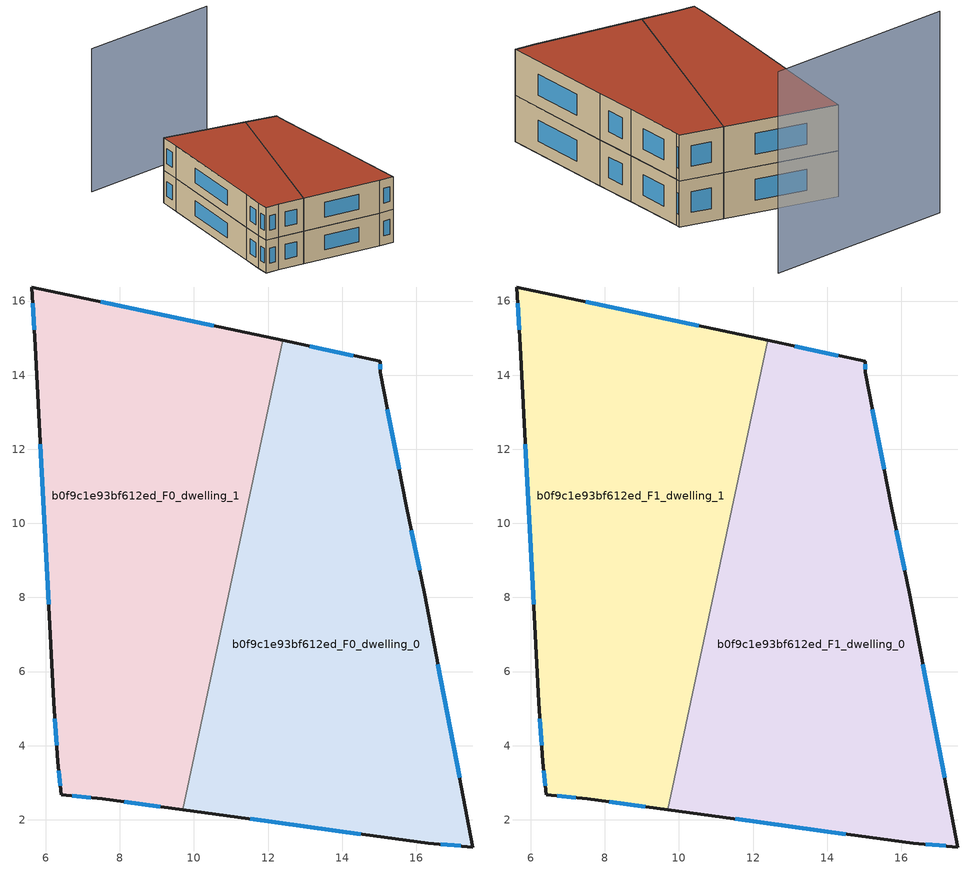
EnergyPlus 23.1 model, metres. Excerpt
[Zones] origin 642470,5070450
b0f9c1e93bf612ed_F0_dwelling_0
 floor ground (EU_floor_Construction): 17.53,1.27 16.22,8.07 15.73,10.47 15.03,14.08 15.03,14.38 12.4,14.94 9.69,2.27 16.32,1.37 z0
 wall outside (EU_wall_Construction): 12.4,14.94 15.03,14.38 15.03,14.08 15.73,10.47 16.22,8.07 17.53,1.27 16.32,1.37 9.69,2.27 z0:3
 wall to b0f9c1e93bf612ed_F0_dwelling_1 (EU_wall_Construction): 9.69,2.27 12.4,14.94 z0:3
 window (EU_Window_Construction): 15.86,9.81 16.09,8.73 / 16.58,6.2 17.17,3.14 / 17.19,1.29 16.65,1.34 / 14.5,1.62 11.52,2.02 / 13.12,14.78 14.3,14.53 / 15.03,14.29 15.03,14.16 / 15.22,13.08 15.53,11.46 z0.83:2.17
b0f9c1e93bf612ed_F0_dwelling_1
 floor ground (EU_floor_Construction): 9.69,2.27 12.4,14.94 5.62,16.38 5.72,14.78 6.22,5.17 6.32,3.57 6.42,2.67 7.52,2.57 z0
 wall outside (EU_wall_Construction): 9.69,2.27 7.52,2.57 6.42,2.67 6.32,3.57 6.22,5.17 5.72,14.78 5.62,16.38 12.4,14.94 z0:3
 window (EU_Window_Construction): 6.08,7.82 5.86,12.14 / 5.69,15.22 5.65,15.94 / 7.48,15.98 10.53,15.33 / 9.09,2.35 8.12,2.49 / 7.22,2.6 6.72,2.64 / 6.39,2.92 6.34,3.32 / 6.29,4.01 6.24,4.73 z0.83:2.17
b0f9c1e93bf612ed_F1_dwelling_0
 floor to b0f9c1e93bf612ed_F0_dwelling_0 (EU_floor_Construction): 17.52,1.27 16.22,8.07 15.73,10.47 15.03,14.08 15.03,14.38 12.4,14.94 9.69,2.27 16.32,1.37 z3
 wall outside (EU_wall_Construction): 12.4,14.94 15.03,14.38 15.03,14.08 15.73,10.47 16.22,8.07 17.53,1.27 16.32,1.37 9.69,2.27 z3:6
 wall to b0f9c1e93bf612ed_F1_dwelling_1 (EU_wall_Construction): 9.69,2.27 12.4,14.94 z3:6
 window (EU_Window_Construction): 15.86,9.81 16.09,8.73 / 16.58,6.2 17.17,3.14 / 17.19,1.29 16.65,1.34 / 14.5,1.62 11.52,2.02 / 13.12,14.78 14.3,14.53 / 15.03,14.29 15.03,14.16 / 15.22,13.08 15.53,11.46 z3.83:5.17
 roof outside (EU_roof_Construction): 15.03,14.38 15.03,14.08 15.73,10.47 16.22,8.07 17.53,1.27 16.32,1.37 9.69,2.27 12.4,14.94 z6
b0f9c1e93bf612ed_F1_dwelling_1
 floor to b0f9c1e93bf612ed_F0_dwelling_1 (EU_floor_Construction): 9.69,2.27 12.4,14.94 5.62,16.38 5.72,14.78 6.22,5.17 6.32,3.57 6.42,2.67 7.52,2.57 z3
 wall outside (EU_wall_Construction): 9.69,2.27 7.52,2.57 6.42,2.67 6.32,3.57 6.22,5.17 5.72,14.78 5.62,16.38 12.4,14.94 z3:6
 window (EU_Window_Construction): 6.08,7.82 5.86,12.14 / 5.69,15.22 5.65,15.94 / 7.48,15.98 10.53,15.33 / 9.09,2.35 8.12,2.49 / 7.22,2.6 6.72,2.64 / 6.39,2.92 6.34,3.32 / 6.29,4.01 6.24,4.73 z3.83:5.17
 roof outside (EU_roof_Construction): 12.4,14.94 9.69,2.27 7.52,2.57 6.42,2.67 6.32,3.57 6.22,5.17 5.72,14.78 5.62,16.38 z6
shading: 13.13,21.7 1.81,20.98 z0:13.1
[Building]
EU S2 Campaign: North Axis=0; Terrain=City; Solar Distribution=FullExterior
[Site:Location]
Lyon-Bron: Latitude=45.75; Longitude=5; Time Zone=1; Elevation=198
[SizingPeriod:WeatherFileDays]
AnnualSizingPeriod: Begin Month=1; Begin Day of Month=1; End Month=12; End Day of Month=31; Day of Week for Start Day=Monday; Use Weather File Daylight Saving Period=No; Use Weather File Rain and Snow Indicators=No
[MATERIAL]
EU_InternalMass_Material: Roughness=MediumRough; Thickness=0.1; Conductivity=1; Density=1800; Specific Heat=900; Thermal Absorptance=0.9; Solar Absorptance=0.7; Visible Absorptance=0.7
[MATERIAL:NOMASS] Roughness=MediumRough; Thermal Absorptance=0.9; Solar Absorptance=0.7; Visible Absorptance=0.7
Name | Thermal Resistance
EU_wall_NoMass | 0.87146
EU_roof_NoMass | 0.842276
EU_floor_NoMass | 0.496999
[WINDOWMATERIAL:SIMPLEGLAZINGSYSTEM]
EU_Window_SimpleGlazing: UFactor=2.2525; Solar Heat Gain Coefficient=0.76; Visible Transmittance=0.76
[CONSTRUCTION]
EU_wall_Construction: EU_wall_NoMass
EU_roof_Construction: EU_roof_NoMass
EU_floor_Construction: EU_floor_NoMass
EU_InternalMass_Construction: EU_InternalMass_Material
EU_Window_Construction: EU_Window_SimpleGlazing
[ZONE] Type=1; Multiplier=1; Ceiling Height=autocalculate; Floor Area=autocalculate; Part of Total Floor Area=Yes
Name | Volume
b0f9c1e93bf612ed_F0_dwelling_0; b0f9c1e93bf612ed_F1_dwelling_0 | 202.322
b0f9c1e93bf612ed_F0_dwelling_1 | 202.299
b0f9c1e93bf612ed_F1_dwelling_1 | 202.301
[INTERNALMASS] Construction=EU_InternalMass_Construction
Name | Zone or ZoneList | Surface Area
b0f9c1e93bf612ed_F0_dwelling_0_EU_InternalMass | b0f9c1e93bf612ed_F0_dwelling_0 | 67.4405
b0f9c1e93bf612ed_F0_dwelling_1_EU_InternalMass | b0f9c1e93bf612ed_F0_dwelling_1 | 67.4333
b0f9c1e93bf612ed_F1_dwelling_0_EU_InternalMass | b0f9c1e93bf612ed_F1_dwelling_0 | 67.4405
b0f9c1e93bf612ed_F1_dwelling_1_EU_InternalMass | b0f9c1e93bf612ed_F1_dwelling_1 | 67.4333
[OTHEREQUIPMENT] Fuel Type=Electricity; Design Level Calculation Method=Watts/Area; Power per Zone Floor Area=1; Fraction Latent=0; Fraction Radiant=0; Fraction Lost=0; Carbon Dioxide Generation Rate=0; EndUse Subcategory=EU_Step8_InternalGains
Name | Zone or ZoneList or Space or SpaceList | Schedule
EU_Step8_InternalGain_b0f9c1e93bf612ed_F0_dwelling_0_f000 | b0f9c1e93bf612ed_F0_dwelling_0 | EU_Step8_GainSchedule_b0f9c1e93bf612ed_F0_dwelling_0_f000
EU_Step8_InternalGain_b0f9c1e93bf612ed_F0_dwelling_1_f000 | b0f9c1e93bf612ed_F0_dwelling_1 | EU_Step8_GainSchedule_b0f9c1e93bf612ed_F0_dwelling_1_f000
EU_Step8_InternalGain_b0f9c1e93bf612ed_F1_dwelling_0_f000 | b0f9c1e93bf612ed_F1_dwelling_0 | EU_Step8_GainSchedule_b0f9c1e93bf612ed_F1_dwelling_0_f000
EU_Step8_InternalGain_b0f9c1e93bf612ed_F1_dwelling_1_f000 | b0f9c1e93bf612ed_F1_dwelling_1 | EU_Step8_GainSchedule_b0f9c1e93bf612ed_F1_dwelling_1_f000
[ZONEVENTILATION:DESIGNFLOWRATE] Schedule=EU_AlwaysOn; Design Flow Rate Calculation Method=AirChanges/Hour; Air Changes per Hour=0.425; Ventilation Type=Natural; Fan Pressure Rise=0; Fan Total Efficiency=1; Constant Term Coefficient=1; Temperature Term Coefficient=0; Velocity Term Coefficient=0; Velocity Squared Term Coefficient=0; Minimum Indoor Temperature=-100; Maximum Indoor Temperature=100; Delta Temperature=-100; Minimum Outdoor Temperature=-100; Maximum Outdoor Temperature=100; Maximum Wind Speed=40
Name | Zone or ZoneList or Space or SpaceList
EU_ConstantAir_b0f9c1e93bf612ed_F0_dwelling_0 | b0f9c1e93bf612ed_F0_dwelling_0
EU_ConstantAir_b0f9c1e93bf612ed_F0_dwelling_1 | b0f9c1e93bf612ed_F0_dwelling_1
EU_ConstantAir_b0f9c1e93bf612ed_F1_dwelling_0 | b0f9c1e93bf612ed_F1_dwelling_0
EU_ConstantAir_b0f9c1e93bf612ed_F1_dwelling_1 | b0f9c1e93bf612ed_F1_dwelling_1
[HVACTEMPLATE:THERMOSTAT] Constant Heating Setpoint=20; Constant Cooling Setpoint=50
EU_HeatOnly_b0f9c1e93bf612ed_F0_dwelling_0; EU_HeatOnly_b0f9c1e93bf612ed_F0_dwelling_1; EU_HeatOnly_b0f9c1e93bf612ed_F1_dwelling_0; EU_HeatOnly_b0f9c1e93bf612ed_F1_dwelling_1
[HVACTEMPLATE:ZONE:IDEALLOADSAIRSYSTEM] System Availability Schedule=EU_AlwaysOn; Maximum Heating Supply Air Temperature=50; Minimum Cooling Supply Air Temperature=13; Maximum Heating Supply Air Humidity Ratio=0.0156; Minimum Cooling Supply Air Humidity Ratio=0.0077; Heating Limit=NoLimit; Cooling Limit=NoLimit; Heating Availability Schedule=EU_AlwaysOn; Cooling Availability Schedule=EU_CoolingOff; Dehumidification Control Type=ConstantSensibleHeatRatio; Cooling Sensible Heat Ratio=0.7; Dehumidification Setpoint=60; Humidification Control Type=None; Humidification Setpoint=30; Outdoor Air Method=None; Outdoor Air Flow Rate per Person=0.00944; Outdoor Air Flow Rate per Zone Floor Area=0; Outdoor Air Flow Rate per Zone=0; Demand Controlled Ventilation Type=None; Outdoor Air Economizer Type=NoEconomizer; Heat Recovery Type=None; Sensible Heat Recovery Effectiveness=0.7; Latent Heat Recovery Effectiveness=0.65
Name | Template Thermostat
b0f9c1e93bf612ed_F0_dwelling_0 | EU_HeatOnly_b0f9c1e93bf612ed_F0_dwelling_0
b0f9c1e93bf612ed_F0_dwelling_1 | EU_HeatOnly_b0f9c1e93bf612ed_F0_dwelling_1
b0f9c1e93bf612ed_F1_dwelling_0 | EU_HeatOnly_b0f9c1e93bf612ed_F1_dwelling_0
b0f9c1e93bf612ed_F1_dwelling_1 | EU_HeatOnly_b0f9c1e93bf612ed_F1_dwelling_1
[SIZING:ZONE] Zone Cooling Design Supply Air Temperature Input Method=SupplyAirTemperature; Zone Cooling Design Supply Air Temperature=13; Zone Heating Design Supply Air Temperature Input Method=SupplyAirTemperature; Zone Heating Design Supply Air Temperature=50; Zone Cooling Design Supply Air Humidity Ratio=0.008; Zone Heating Design Supply Air Humidity Ratio=0.008; Cooling Design Air Flow Method=DesignDay; Cooling Design Air Flow Rate=0; Cooling Minimum Air Flow per Zone Floor Area=0.000762; Cooling Minimum Air Flow=0; Cooling Minimum Air Flow Fraction=0.2; Heating Design Air Flow Method=DesignDay; Heating Design Air Flow Rate=0; Heating Maximum Air Flow per Zone Floor Area=0.002032; Heating Maximum Air Flow=0.141576; Heating Maximum Air Flow Fraction=0.3; Account for Dedicated Outdoor Air System=No; Dedicated Outdoor Air System Control Strategy=NeutralSupplyAir; Dedicated Outdoor Air Low Setpoint Temperature for Design=autosize; Dedicated Outdoor Air High Setpoint Temperature for Design=autosize; Zone Load Sizing Method=Sensible Load Only No Latent Load; Zone Latent Cooling Design Supply Air Humidity Ratio Input Method=HumidityRatioDifference; Zone Cooling Design Supply Air Humidity Ratio Difference=0.005; Zone Latent Heating Design Supply Air Humidity Ratio Input Method=HumidityRatioDifference; Zone Humidification Design Supply Air Humidity Ratio Difference=0.005
b0f9c1e93bf612ed_F0_dwelling_0; b0f9c1e93bf612ed_F0_dwelling_1; b0f9c1e93bf612ed_F1_dwelling_0; b0f9c1e93bf612ed_F1_dwelling_1
[SCHEDULE:CONSTANT]
Name | Hourly Value
EU_AlwaysOn | 1
EU_CoolingOff | 0
[SCHEDULE:FILE] Column Number=1; Rows to Skip at Top=0; Number of Hours of Data=8760; Column Separator=Comma; Interpolate to Timestep=No; Minutes per Item=60; Adjust Schedule for Daylight Savings=Yes
Name | File
EU_Step8_GainSchedule_b0f9c1e93bf612ed_F0_dwelling_0_f000 | ../../schedules/b0f9c1e93bf612ed/b0f9c1e93bf612ed_F0_dwelling_0_f000_gain.csv
EU_Step8_GainSchedule_b0f9c1e93bf612ed_F0_dwelling_1_f000 | ../../schedules/b0f9c1e93bf612ed/b0f9c1e93bf612ed_F0_dwelling_1_f000_gain.csv
EU_Step8_GainSchedule_b0f9c1e93bf612ed_F1_dwelling_0_f000 | ../../schedules/b0f9c1e93bf612ed/b0f9c1e93bf612ed_F1_dwelling_0_f000_gain.csv
EU_Step8_GainSchedule_b0f9c1e93bf612ed_F1_dwelling_1_f000 | ../../schedules/b0f9c1e93bf612ed/b0f9c1e93bf612ed_F1_dwelling_1_f000_gain.csv
